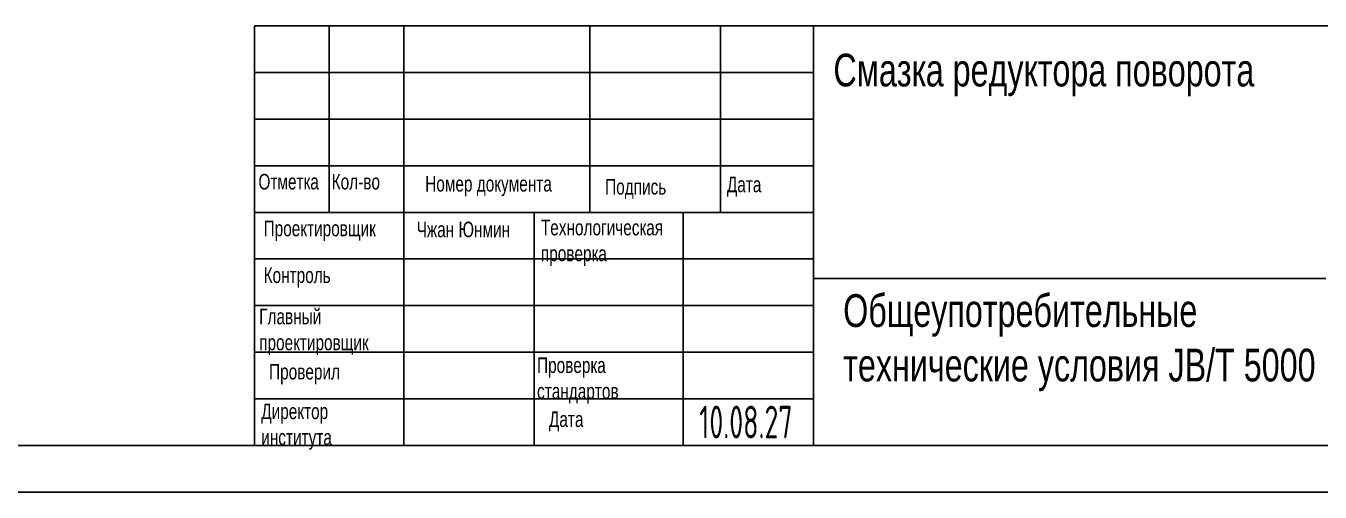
# Model space of a CAD drawing. Header units: millimetres. Extents: x 0 to 12600, y 0 to 8910.
# Drawn here: x 6326 to 10485, y 0 to 1497 of the extents above; entities that cross this region are included whole.
import ezdxf
from ezdxf.enums import TextEntityAlignment as Align

# ---------------------------------------------------------------- set-up
doc = ezdxf.new("R2010")
doc.units = ezdxf.units.MM
doc.header["$LTSCALE"] = 300
for name, color, linetype in [('01', 7, 'Continuous'), ('02', 1, 'Continuous'), ('11', 3, 'Continuous'), ('THICK', 7, 'Continuous')]:
    doc.layers.add(name, color=color, linetype=linetype)
doc.styles.get("Standard").update_dxf_attribs({"font": 'isocp', "width": 0.707, "bigfont": 'intecad.shx'})

# ---------------------------------------------------------------- blocks, each defined once
blk = doc.blocks.new('*U598')
at = {"layer": '01'}
blk.add_lwpolyline([(25, 5), (415, 5)], dxfattribs=at)
at = {"layer": '02'}
blk.add_lwpolyline([(0, 0), (420, 0)], dxfattribs=at)

msp = doc.modelspace()

# ---------------------------------------------------------------- linework, layer by layer
at = {"layer": 'THICK'}
for p, q in [((7061.232, 1497.192), (7061.232, 150)), ((7061.232, 1497.192), (12450, 1497.192)), ((7300.655, 1496.542), (7300.655, 1497.192)), ((7300.733, 898.44), (7300.733, 1497.192)), ((7540.234, 150), (7540.234, 1497.192)), ((8138.986, 898.44), (8138.986, 1497.192)), ((8558.112, 898.44), (8558.112, 1497.192)), ((8857.488, 150), (8857.488, 1497.192)), ((7061.232, 1048.128), (8857.488, 1048.128)), ((7061.232, 898.44), (8857.488, 898.44)), ((7959.36, 150), (7959.36, 898.44)), ((8438.362, 150), (8438.362, 898.44)), ((8857.488, 686.282), (10504.056, 686.282)), ((7061.232, 150), (12450, 150))]:
    msp.add_line(p, q, dxfattribs=at)
at = {"layer": 'THICK', "color": 3}
for p, q in [((7061.232, 1347.504), (8857.488, 1347.504)), ((7061.232, 1197.816), (8857.488, 1197.816)), ((7061.232, 748.752), (8857.488, 748.752)), ((7061.232, 599.064), (8857.488, 599.064)), ((7061.232, 449.376), (8857.488, 449.376)), ((7061.232, 299.688), (8857.488, 299.688))]:
    msp.add_line(p, q, dxfattribs=at)
for p in [(7061.232, 299.688), (7061.232, 150)]:
    msp.add_point(p, dxfattribs=at)

# ---------------------------------------------------------------- block references
at = {"layer": '01', "xscale": 30, "yscale": 30, "zscale": 30}
msp.add_blockref('*U598', (0, 0), dxfattribs=at)

# ---------------------------------------------------------------- texts
at = {"layer": '01', "attachment_point": 1}
for s, insert, char_height in [('{\\fArial|b0|i0|c204|p34;\\C3;Смазка редуктора поворота}', (8921.25, 1407.921), 105), ('{\\fArial|b0|i0|c204|p34;Отметка}', (7073.514, 1021.901), 50), ('{\\fArial|b0|i0|c204|p34;Кол-во}', (7308.953, 1021.901), 50), ('{\\fArial|b0|i0|c204|p34;Номер документа}', (7609.447, 1015.315), 50), ('{\\fArial|b0|i0|c204|p34;Дата}', (8578.823, 1013.102), 50), ('{\\fArial|b0|i0|c204|p34;Технологическая\\Pпроверка}', (7981.221, 874.594), 50), ('{\\fArial|b0|i0|c204|p34;Проектировщик}', (7090.177, 871.599), 50), ('{\\fArial|b0|i0|c204|p34;\\C3;Чжан Юнмин}', (7581.998, 868.534), 50), ('{\\fArial|b0|i0|c204|p34;Контроль}', (7090.204, 721.565), 50), ('{\\fArial|b0|i0|c204|p34;Общеупотребительные\\Pтехнические условия \\fArial|b0|i0|c0|p34;JB/T 5000}', (8952.733, 635.502), 105), ('{\\fArial|b0|i0|c204|p34;Главный\\Pпроектировщик}', (7075.941, 588.888), 50), ('{\\fArial|b0|i0|c204|p34;Проверка\\Pстандартов}', (7968.928, 432.543), 50), ('{\\fArial|b0|i0|c204|p34;Проверил}', (7107.698, 411.642), 50), ('{\\fArial|b0|i0|c204|p34;Директор\\Pинститута}', (7082.496, 284.386), 50), ('{\\fArial|b0|i0|c204|p34;Дата}', (8007.083, 259.149), 50)]:
    msp.add_mtext(s, dxfattribs=dict(at, insert=insert, char_height=char_height))
at = {"layer": '01', "insert": (8187.64, 1005.468), "char_height": 50, "width": 1.09504, "attachment_point": 1}
msp.add_mtext('{\\fArial|b0|i0|c204|p34;Подпись}', dxfattribs=at)
at = {"layer": '11', "width": 0.642055}
msp.add_text('10.08.27', height=105, dxfattribs=at).set_placement((8490, 172.5), (8790, 172.5), align=Align.FIT)

doc.saveas('drawing.dxf')
